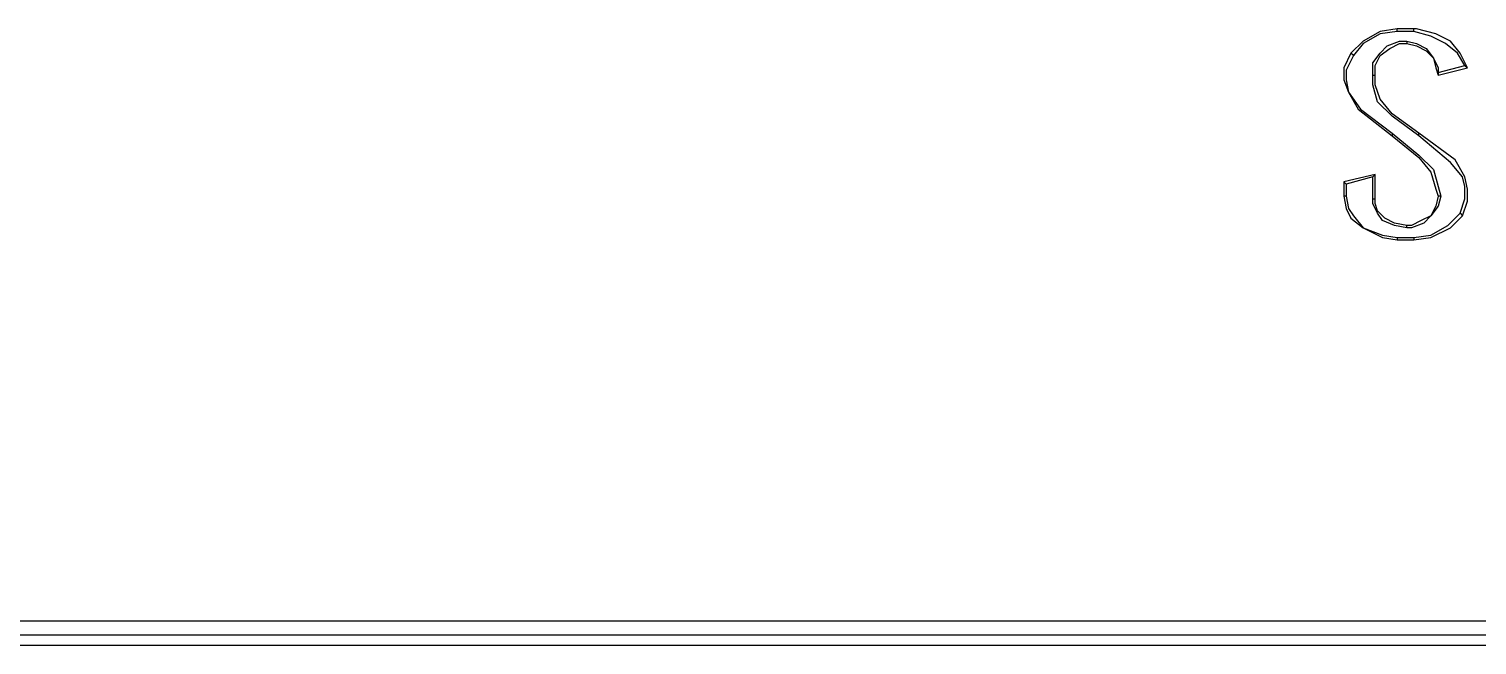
# Model space of a CAD drawing. Header units: centimetres. Extents: x -8.4 to 9.1, y -8.6 to 8.
# Drawn here: x 0.387 to 2.494, y -4.237 to -3.341 of the extents above; entities that cross this region are included whole.
import ezdxf

# ---------------------------------------------------------------- set-up
doc = ezdxf.new("R2010")
doc.units = ezdxf.units.CM
doc.header["$MEASUREMENT"] = 0
doc.layers.add('Layer 1', color=7, linetype='Continuous')

msp = doc.modelspace()

# ---------------------------------------------------------------- linework, layer by layer
at = {"layer": 'Layer 1', "lineweight": 25}
for points, knots in [([(2.37773, -3.34081), (2.37773, -3.34081), (2.35303, -3.34434), (2.35303, -3.34434), (2.35303, -3.34434), (2.35303, -3.34434), (2.32834, -3.35845), (2.32834, -3.35845), (2.32834, -3.35845), (2.32834, -3.35845), (2.3107, -3.37609), (2.3107, -3.37609)], [0, 0, 0, 0, 0.25, 0.25, 0.25, 0.25, 0.5, 0.5, 0.5, 0.5, 1, 1, 1, 1]), ([(2.37773, -3.34434), (2.37773, -3.34434), (2.35303, -3.34787), (2.35303, -3.34787), (2.35303, -3.34787), (2.35303, -3.34787), (2.32834, -3.36198), (2.32834, -3.36198), (2.32834, -3.36198), (2.32834, -3.36198), (2.31423, -3.37962), (2.31423, -3.37962)], [0, 0, 0, 0, 0.25, 0.25, 0.25, 0.25, 0.5, 0.5, 0.5, 0.5, 1, 1, 1, 1]), ([(2.48003, -3.39725), (2.48003, -3.39725), (2.46945, -3.37609), (2.46945, -3.37609), (2.46945, -3.37609), (2.46945, -3.37609), (2.45534, -3.35845), (2.45534, -3.35845), (2.45534, -3.35845), (2.45534, -3.35845), (2.43417, -3.34787), (2.43417, -3.34787), (2.43417, -3.34787), (2.43417, -3.34787), (2.40595, -3.34081), (2.40595, -3.34081), (2.40595, -3.34081), (2.40595, -3.34081), (2.40242, -3.34081), (2.40242, -3.34081)], [0, 0, 0, 0, 0.1666667, 0.1666667, 0.1666667, 0.1666667, 0.3333333, 0.3333333, 0.3333333, 0.3333333, 0.5, 0.5, 0.5, 0.5, 0.6666667, 0.6666667, 0.6666667, 0.6666667, 1, 1, 1, 1]), ([(2.47651, -3.39373), (2.47651, -3.39373), (2.46592, -3.37609), (2.46592, -3.37609), (2.46592, -3.37609), (2.46592, -3.37609), (2.44828, -3.36198), (2.44828, -3.36198), (2.44828, -3.36198), (2.44828, -3.36198), (2.42712, -3.35139), (2.42712, -3.35139), (2.42712, -3.35139), (2.42712, -3.35139), (2.40242, -3.34434), (2.40242, -3.34434)], [0, 0, 0, 0, 0.2, 0.2, 0.2, 0.2, 0.4, 0.4, 0.4, 0.4, 0.6, 0.6, 0.6, 0.6, 1, 1, 1, 1]), ([(2.34245, -3.40784), (2.34245, -3.40784), (2.34245, -3.3902), (2.34245, -3.3902), (2.34245, -3.3902), (2.34245, -3.3902), (2.35303, -3.37609), (2.35303, -3.37609), (2.35303, -3.37609), (2.35303, -3.37609), (2.36362, -3.3655), (2.36362, -3.3655), (2.36362, -3.3655), (2.36362, -3.3655), (2.38126, -3.35845), (2.38126, -3.35845), (2.38126, -3.35845), (2.38126, -3.35845), (2.39184, -3.35845), (2.39184, -3.35845)], [0, 0, 0, 0, 0.1666667, 0.1666667, 0.1666667, 0.1666667, 0.3333333, 0.3333333, 0.3333333, 0.3333333, 0.5, 0.5, 0.5, 0.5, 0.6666667, 0.6666667, 0.6666667, 0.6666667, 1, 1, 1, 1]), ([(2.34598, -3.40784), (2.34598, -3.40784), (2.34598, -3.39373), (2.34598, -3.39373), (2.34598, -3.39373), (2.34598, -3.39373), (2.35303, -3.37962), (2.35303, -3.37962), (2.35303, -3.37962), (2.35303, -3.37962), (2.36715, -3.36903), (2.36715, -3.36903), (2.36715, -3.36903), (2.36715, -3.36903), (2.38126, -3.36198), (2.38126, -3.36198), (2.38126, -3.36198), (2.38126, -3.36198), (2.39184, -3.36198), (2.39184, -3.36198)], [0, 0, 0, 0, 0.1666667, 0.1666667, 0.1666667, 0.1666667, 0.3333333, 0.3333333, 0.3333333, 0.3333333, 0.5, 0.5, 0.5, 0.5, 0.6666667, 0.6666667, 0.6666667, 0.6666667, 1, 1, 1, 1]), ([(2.39184, -3.35845), (2.39184, -3.35845), (2.40595, -3.36198), (2.40595, -3.36198), (2.40595, -3.36198), (2.40595, -3.36198), (2.42006, -3.36903), (2.42006, -3.36903), (2.42006, -3.36903), (2.42006, -3.36903), (2.43065, -3.38314), (2.43065, -3.38314), (2.43065, -3.38314), (2.43065, -3.38314), (2.4377, -3.39725), (2.4377, -3.39725), (2.4377, -3.39725), (2.4377, -3.39725), (2.4377, -3.40431), (2.4377, -3.40431)], [0, 0, 0, 0, 0.1666667, 0.1666667, 0.1666667, 0.1666667, 0.3333333, 0.3333333, 0.3333333, 0.3333333, 0.5, 0.5, 0.5, 0.5, 0.6666667, 0.6666667, 0.6666667, 0.6666667, 1, 1, 1, 1]), ([(2.39184, -3.36198), (2.39184, -3.36198), (2.40595, -3.3655), (2.40595, -3.3655), (2.40595, -3.3655), (2.40595, -3.3655), (2.42006, -3.37256), (2.42006, -3.37256), (2.42006, -3.37256), (2.42006, -3.37256), (2.43065, -3.38314), (2.43065, -3.38314), (2.43065, -3.38314), (2.43065, -3.38314), (2.43417, -3.39725), (2.43417, -3.39725), (2.43417, -3.39725), (2.43417, -3.39725), (2.4377, -3.40784), (2.4377, -3.40784)], [0, 0, 0, 0, 0.1666667, 0.1666667, 0.1666667, 0.1666667, 0.3333333, 0.3333333, 0.3333333, 0.3333333, 0.5, 0.5, 0.5, 0.5, 0.6666667, 0.6666667, 0.6666667, 0.6666667, 1, 1, 1, 1]), ([(2.3107, -3.37609), (2.3107, -3.37609), (2.30012, -3.39725), (2.30012, -3.39725), (2.30012, -3.39725), (2.30012, -3.39725), (2.30012, -3.41489), (2.30012, -3.41489), (2.30012, -3.41489), (2.30012, -3.41489), (2.30717, -3.43253), (2.30717, -3.43253), (2.30717, -3.43253), (2.30717, -3.43253), (2.32128, -3.45723), (2.32128, -3.45723), (2.32128, -3.45723), (2.32128, -3.45723), (2.37067, -3.49603), (2.37067, -3.49603)], [0, 0, 0, 0, 0.1666667, 0.1666667, 0.1666667, 0.1666667, 0.3333333, 0.3333333, 0.3333333, 0.3333333, 0.5, 0.5, 0.5, 0.5, 0.6666667, 0.6666667, 0.6666667, 0.6666667, 1, 1, 1, 1]), ([(2.31423, -3.37962), (2.31423, -3.37962), (2.30365, -3.40078), (2.30365, -3.40078), (2.30365, -3.40078), (2.30365, -3.40078), (2.30365, -3.41489), (2.30365, -3.41489), (2.30365, -3.41489), (2.30365, -3.41489), (2.30717, -3.43253), (2.30717, -3.43253), (2.30717, -3.43253), (2.30717, -3.43253), (2.32481, -3.45723), (2.32481, -3.45723), (2.32481, -3.45723), (2.32481, -3.45723), (2.37067, -3.4925), (2.37067, -3.4925)], [0, 0, 0, 0, 0.1666667, 0.1666667, 0.1666667, 0.1666667, 0.3333333, 0.3333333, 0.3333333, 0.3333333, 0.5, 0.5, 0.5, 0.5, 0.6666667, 0.6666667, 0.6666667, 0.6666667, 1, 1, 1, 1]), ([(2.40948, -3.49603), (2.40948, -3.49603), (2.37067, -3.46781), (2.37067, -3.46781), (2.37067, -3.46781), (2.37067, -3.46781), (2.34951, -3.44664), (2.34951, -3.44664), (2.34951, -3.44664), (2.34951, -3.44664), (2.34245, -3.42195), (2.34245, -3.42195), (2.34245, -3.42195), (2.34245, -3.42195), (2.34245, -3.40784), (2.34245, -3.40784)], [0, 0, 0, 0, 0.2, 0.2, 0.2, 0.2, 0.4, 0.4, 0.4, 0.4, 0.6, 0.6, 0.6, 0.6, 1, 1, 1, 1]), ([(2.40948, -3.4925), (2.40948, -3.4925), (2.37067, -3.46428), (2.37067, -3.46428), (2.37067, -3.46428), (2.37067, -3.46428), (2.35303, -3.44312), (2.35303, -3.44312), (2.35303, -3.44312), (2.35303, -3.44312), (2.34598, -3.42195), (2.34598, -3.42195), (2.34598, -3.42195), (2.34598, -3.42195), (2.34598, -3.40784), (2.34598, -3.40784)], [0, 0, 0, 0, 0.2, 0.2, 0.2, 0.2, 0.4, 0.4, 0.4, 0.4, 0.6, 0.6, 0.6, 0.6, 1, 1, 1, 1]), ([(2.4377, -3.40431), (2.4377, -3.40431), (2.4377, -3.40431), (2.4377, -3.40431), (2.4377, -3.40431), (2.4377, -3.40431), (2.4377, -3.40784), (2.4377, -3.40784)], [0, 0, 0, 0, 0.3333333, 0.3333333, 0.3333333, 0.3333333, 1, 1, 1, 1]), ([(2.47651, -3.39373), (2.47651, -3.39373), (2.47651, -3.39373), (2.47651, -3.39373), (2.47651, -3.39373), (2.47651, -3.39373), (2.48003, -3.39725), (2.48003, -3.39725)], [0, 0, 0, 0, 0.3333333, 0.3333333, 0.3333333, 0.3333333, 1, 1, 1, 1]), ([(2.37067, -3.4925), (2.37067, -3.4925), (2.40948, -3.52425), (2.40948, -3.52425), (2.40948, -3.52425), (2.40948, -3.52425), (2.43065, -3.54542), (2.43065, -3.54542), (2.43065, -3.54542), (2.43065, -3.54542), (2.4377, -3.57012), (2.4377, -3.57012), (2.4377, -3.57012), (2.4377, -3.57012), (2.44123, -3.58423), (2.44123, -3.58423)], [0, 0, 0, 0, 0.2, 0.2, 0.2, 0.2, 0.4, 0.4, 0.4, 0.4, 0.6, 0.6, 0.6, 0.6, 1, 1, 1, 1]), ([(2.37067, -3.49603), (2.37067, -3.49603), (2.40948, -3.52778), (2.40948, -3.52778), (2.40948, -3.52778), (2.40948, -3.52778), (2.42712, -3.54895), (2.42712, -3.54895), (2.42712, -3.54895), (2.42712, -3.54895), (2.43417, -3.57364), (2.43417, -3.57364), (2.43417, -3.57364), (2.43417, -3.57364), (2.4377, -3.58423), (2.4377, -3.58423)], [0, 0, 0, 0, 0.2, 0.2, 0.2, 0.2, 0.4, 0.4, 0.4, 0.4, 0.6, 0.6, 0.6, 0.6, 1, 1, 1, 1]), ([(2.47298, -3.61245), (2.47298, -3.61245), (2.48003, -3.59128), (2.48003, -3.59128), (2.48003, -3.59128), (2.48003, -3.59128), (2.48003, -3.57364), (2.48003, -3.57364), (2.48003, -3.57364), (2.48003, -3.57364), (2.47651, -3.556), (2.47651, -3.556), (2.47651, -3.556), (2.47651, -3.556), (2.4624, -3.53131), (2.4624, -3.53131), (2.4624, -3.53131), (2.4624, -3.53131), (2.40948, -3.4925), (2.40948, -3.4925)], [0, 0, 0, 0, 0.1666667, 0.1666667, 0.1666667, 0.1666667, 0.3333333, 0.3333333, 0.3333333, 0.3333333, 0.5, 0.5, 0.5, 0.5, 0.6666667, 0.6666667, 0.6666667, 0.6666667, 1, 1, 1, 1]), ([(2.46945, -3.60892), (2.46945, -3.60892), (2.47651, -3.58775), (2.47651, -3.58775), (2.47651, -3.58775), (2.47651, -3.58775), (2.47651, -3.57012), (2.47651, -3.57012), (2.47651, -3.57012), (2.47651, -3.57012), (2.47298, -3.556), (2.47298, -3.556), (2.47298, -3.556), (2.47298, -3.556), (2.45534, -3.53484), (2.45534, -3.53484), (2.45534, -3.53484), (2.45534, -3.53484), (2.40948, -3.49603), (2.40948, -3.49603)], [0, 0, 0, 0, 0.1666667, 0.1666667, 0.1666667, 0.1666667, 0.3333333, 0.3333333, 0.3333333, 0.3333333, 0.5, 0.5, 0.5, 0.5, 0.6666667, 0.6666667, 0.6666667, 0.6666667, 1, 1, 1, 1]), ([(2.30012, -3.58423), (2.30012, -3.58423), (2.30365, -3.60187), (2.30365, -3.60187), (2.30365, -3.60187), (2.30365, -3.60187), (2.3107, -3.61598), (2.3107, -3.61598), (2.3107, -3.61598), (2.3107, -3.61598), (2.32834, -3.63009), (2.32834, -3.63009), (2.32834, -3.63009), (2.32834, -3.63009), (2.35656, -3.6442), (2.35656, -3.6442), (2.35656, -3.6442), (2.35656, -3.6442), (2.37773, -3.64773), (2.37773, -3.64773)], [0, 0, 0, 0, 0.1666667, 0.1666667, 0.1666667, 0.1666667, 0.3333333, 0.3333333, 0.3333333, 0.3333333, 0.5, 0.5, 0.5, 0.5, 0.6666667, 0.6666667, 0.6666667, 0.6666667, 1, 1, 1, 1]), ([(2.30365, -3.58423), (2.30365, -3.58423), (2.30717, -3.60187), (2.30717, -3.60187), (2.30717, -3.60187), (2.30717, -3.60187), (2.31423, -3.61245), (2.31423, -3.61245), (2.31423, -3.61245), (2.31423, -3.61245), (2.32834, -3.63009), (2.32834, -3.63009), (2.32834, -3.63009), (2.32834, -3.63009), (2.35656, -3.64067), (2.35656, -3.64067), (2.35656, -3.64067), (2.35656, -3.64067), (2.37773, -3.6442), (2.37773, -3.6442)], [0, 0, 0, 0, 0.1666667, 0.1666667, 0.1666667, 0.1666667, 0.3333333, 0.3333333, 0.3333333, 0.3333333, 0.5, 0.5, 0.5, 0.5, 0.6666667, 0.6666667, 0.6666667, 0.6666667, 1, 1, 1, 1]), ([(2.39184, -3.63009), (2.39184, -3.63009), (2.3742, -3.62656), (2.3742, -3.62656), (2.3742, -3.62656), (2.3742, -3.62656), (2.35656, -3.6195), (2.35656, -3.6195), (2.35656, -3.6195), (2.35656, -3.6195), (2.34951, -3.60892), (2.34951, -3.60892), (2.34951, -3.60892), (2.34951, -3.60892), (2.34245, -3.59481), (2.34245, -3.59481), (2.34245, -3.59481), (2.34245, -3.59481), (2.34245, -3.58775), (2.34245, -3.58775)], [0, 0, 0, 0, 0.1666667, 0.1666667, 0.1666667, 0.1666667, 0.3333333, 0.3333333, 0.3333333, 0.3333333, 0.5, 0.5, 0.5, 0.5, 0.6666667, 0.6666667, 0.6666667, 0.6666667, 1, 1, 1, 1]), ([(2.39184, -3.62656), (2.39184, -3.62656), (2.3742, -3.62303), (2.3742, -3.62303), (2.3742, -3.62303), (2.3742, -3.62303), (2.36009, -3.61598), (2.36009, -3.61598), (2.36009, -3.61598), (2.36009, -3.61598), (2.34951, -3.60539), (2.34951, -3.60539), (2.34951, -3.60539), (2.34951, -3.60539), (2.34598, -3.59481), (2.34598, -3.59481), (2.34598, -3.59481), (2.34598, -3.59481), (2.34598, -3.58775), (2.34598, -3.58775)], [0, 0, 0, 0, 0.1666667, 0.1666667, 0.1666667, 0.1666667, 0.3333333, 0.3333333, 0.3333333, 0.3333333, 0.5, 0.5, 0.5, 0.5, 0.6666667, 0.6666667, 0.6666667, 0.6666667, 1, 1, 1, 1]), ([(2.44123, -3.58423), (2.44123, -3.58423), (2.4377, -3.59834), (2.4377, -3.59834), (2.4377, -3.59834), (2.4377, -3.59834), (2.42712, -3.61245), (2.42712, -3.61245), (2.42712, -3.61245), (2.42712, -3.61245), (2.41653, -3.62303), (2.41653, -3.62303), (2.41653, -3.62303), (2.41653, -3.62303), (2.3989, -3.63009), (2.3989, -3.63009), (2.3989, -3.63009), (2.3989, -3.63009), (2.39184, -3.63009), (2.39184, -3.63009)], [0, 0, 0, 0, 0.1666667, 0.1666667, 0.1666667, 0.1666667, 0.3333333, 0.3333333, 0.3333333, 0.3333333, 0.5, 0.5, 0.5, 0.5, 0.6666667, 0.6666667, 0.6666667, 0.6666667, 1, 1, 1, 1]), ([(2.4377, -3.58423), (2.4377, -3.58423), (2.43417, -3.59834), (2.43417, -3.59834), (2.43417, -3.59834), (2.43417, -3.59834), (2.42712, -3.61245), (2.42712, -3.61245), (2.42712, -3.61245), (2.42712, -3.61245), (2.41301, -3.6195), (2.41301, -3.6195), (2.41301, -3.6195), (2.41301, -3.6195), (2.3989, -3.62656), (2.3989, -3.62656), (2.3989, -3.62656), (2.3989, -3.62656), (2.39184, -3.62656), (2.39184, -3.62656)], [0, 0, 0, 0, 0.1666667, 0.1666667, 0.1666667, 0.1666667, 0.3333333, 0.3333333, 0.3333333, 0.3333333, 0.5, 0.5, 0.5, 0.5, 0.6666667, 0.6666667, 0.6666667, 0.6666667, 1, 1, 1, 1]), ([(2.40242, -3.6442), (2.40242, -3.6442), (2.42712, -3.64067), (2.42712, -3.64067), (2.42712, -3.64067), (2.42712, -3.64067), (2.45181, -3.62656), (2.45181, -3.62656), (2.45181, -3.62656), (2.45181, -3.62656), (2.46945, -3.60892), (2.46945, -3.60892)], [0, 0, 0, 0, 0.25, 0.25, 0.25, 0.25, 0.5, 0.5, 0.5, 0.5, 1, 1, 1, 1]), ([(2.40242, -3.64773), (2.40242, -3.64773), (2.42712, -3.6442), (2.42712, -3.6442), (2.42712, -3.6442), (2.42712, -3.6442), (2.45534, -3.63009), (2.45534, -3.63009), (2.45534, -3.63009), (2.45534, -3.63009), (2.47298, -3.61245), (2.47298, -3.61245)], [0, 0, 0, 0, 0.25, 0.25, 0.25, 0.25, 0.5, 0.5, 0.5, 0.5, 1, 1, 1, 1])]:
    msp.add_open_spline(points, degree=3, knots=knots, dxfattribs=at)
for points in [[(2.37773, -3.34434), (2.37773, -3.34434), (2.37773, -3.34081), (2.37773, -3.34081)], [(2.40242, -3.34081), (2.40242, -3.34081), (2.37773, -3.34081), (2.37773, -3.34081)], [(2.40242, -3.34434), (2.40242, -3.34434), (2.37773, -3.34434), (2.37773, -3.34434)], [(2.40242, -3.34434), (2.40242, -3.34434), (2.40242, -3.34081), (2.40242, -3.34081)], [(2.39184, -3.35845), (2.39184, -3.35845), (2.39184, -3.36198), (2.39184, -3.36198)], [(2.31423, -3.37962), (2.31423, -3.37962), (2.3107, -3.37609), (2.3107, -3.37609)], [(2.34245, -3.40784), (2.34245, -3.40784), (2.34598, -3.40784), (2.34598, -3.40784)], [(2.4377, -3.40431), (2.4377, -3.40431), (2.47651, -3.39373), (2.47651, -3.39373)], [(2.4377, -3.40784), (2.4377, -3.40784), (2.48003, -3.39725), (2.48003, -3.39725)], [(2.37067, -3.4925), (2.37067, -3.4925), (2.37067, -3.49603), (2.37067, -3.49603)], [(2.40948, -3.49603), (2.40948, -3.49603), (2.40948, -3.4925), (2.40948, -3.4925)], [(2.34598, -3.55248), (2.34598, -3.55248), (2.30012, -3.56306), (2.30012, -3.56306)], [(2.34245, -3.556), (2.34245, -3.556), (2.30365, -3.56659), (2.30365, -3.56659)], [(2.34245, -3.556), (2.34245, -3.556), (2.34598, -3.55248), (2.34598, -3.55248)], [(2.34245, -3.58775), (2.34245, -3.58775), (2.34245, -3.556), (2.34245, -3.556)], [(2.34598, -3.58775), (2.34598, -3.58775), (2.34598, -3.55248), (2.34598, -3.55248)], [(2.30365, -3.56659), (2.30365, -3.56659), (2.30012, -3.56306), (2.30012, -3.56306)], [(2.30012, -3.56306), (2.30012, -3.56306), (2.30012, -3.58423), (2.30012, -3.58423)], [(2.30365, -3.56659), (2.30365, -3.56659), (2.30365, -3.58423), (2.30365, -3.58423)], [(2.30365, -3.58423), (2.30365, -3.58423), (2.30012, -3.58423), (2.30012, -3.58423)], [(2.34245, -3.58775), (2.34245, -3.58775), (2.34598, -3.58775), (2.34598, -3.58775)], [(2.44123, -3.58423), (2.44123, -3.58423), (2.4377, -3.58423), (2.4377, -3.58423)], [(2.46945, -3.60892), (2.46945, -3.60892), (2.47298, -3.61245), (2.47298, -3.61245)], [(2.37773, -3.6442), (2.37773, -3.6442), (2.37773, -3.64773), (2.37773, -3.64773)], [(2.37773, -3.6442), (2.37773, -3.6442), (2.40242, -3.6442), (2.40242, -3.6442)], [(2.39184, -3.63009), (2.39184, -3.63009), (2.39184, -3.62656), (2.39184, -3.62656)], [(2.40242, -3.6442), (2.40242, -3.6442), (2.40242, -3.64773), (2.40242, -3.64773)], [(2.37773, -3.64773), (2.37773, -3.64773), (2.40242, -3.64773), (2.40242, -3.64773)], [(-8.05745, -4.20159), (-8.05745, -4.20159), (4.33917, -4.20159), (4.33917, -4.20159)], [(4.33917, -4.22275), (4.33917, -4.22275), (-8.05745, -4.22275), (-8.05745, -4.22275)], [(-3.68653, -4.23687), (-3.68653, -4.23687), (4.33917, -4.23687), (4.33917, -4.23687)]]:
    msp.add_open_spline(points, degree=3, dxfattribs=at)

doc.saveas('drawing.dxf')
